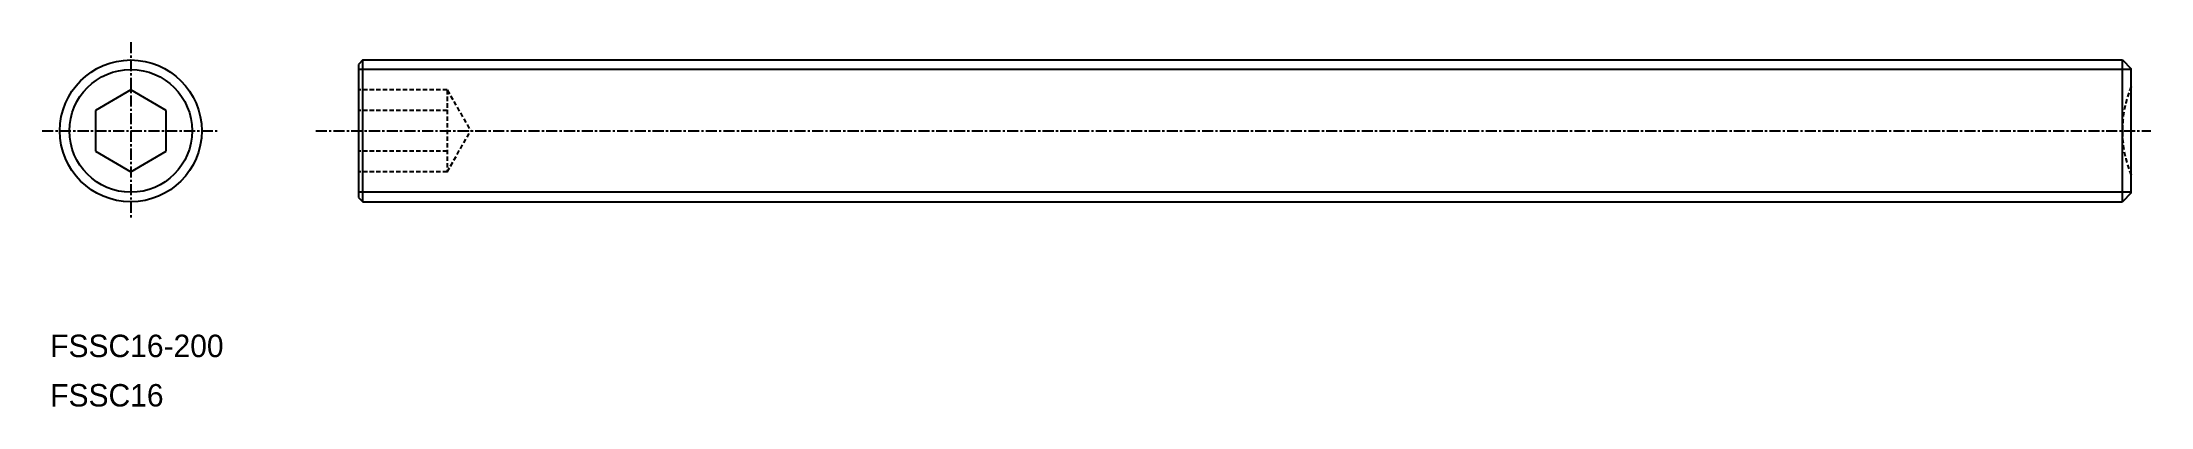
# Model space of a CAD drawing. Extents: x 5 to 243, y 12 to 53.
import ezdxf

# ---------------------------------------------------------------- set-up
doc = ezdxf.new("R2010")
doc.units = 0
doc.linetypes.add('CENTER', pattern=[2, 1.25, -0.25, 0.25, -0.25])
doc.linetypes.add('DASHED', pattern=[0.75, 0.5, -0.25])
doc.layers.get('0').update_dxf_attribs({"linetype": 'CONTINUOUS'})
doc.layers.add('CENTER', color=1, linetype='CENTER')

msp = doc.modelspace()

# ---------------------------------------------------------------- linework, layer by layer
at = {"color": 7, "linetype": 'CONTINUOUS'}
for p, q in [((41.07, 51.24), (40.57, 50.74)), ((40.57, 50.74), (40.57, 35.74)), ((41.07, 35.24), (41.07, 51.24)), ((41.07, 51.24), (239.57, 51.24)), ((239.57, 35.24), (239.57, 51.24)), ((239.57, 51.24), (240.57, 50.24)), ((240.57, 36.24), (240.57, 50.24)), ((14.88, 47.86), (10.88, 45.55)), ((18.88, 45.55), (14.88, 47.86)), ((10.88, 45.55), (10.88, 40.94)), ((18.88, 40.94), (18.88, 45.55)), ((10.88, 40.94), (14.88, 38.63)), ((14.88, 38.63), (18.88, 40.94)), ((40.57, 35.74), (41.07, 35.24)), ((240.57, 36.24), (239.57, 35.24)), ((41.07, 35.24), (239.57, 35.24))]:
    msp.add_line(p, q, dxfattribs=at)
at = {"color": 3, "linetype": 'CONTINUOUS'}
for p, q in [((240.57, 50.16), (40.57, 50.16)), ((240.57, 36.33), (40.57, 36.33))]:
    msp.add_line(p, q, dxfattribs=at)
at = {"color": 3, "linetype": 'DASHED'}
for p, q in [((50.57, 47.86), (40.57, 47.86)), ((50.57, 47.86), (53.23, 43.24)), ((50.57, 47.86), (50.57, 38.63)), ((50.57, 45.55), (40.57, 45.55)), ((50.57, 38.63), (53.23, 43.24)), ((50.57, 40.94), (40.57, 40.94)), ((50.57, 38.63), (40.57, 38.63))]:
    msp.add_line(p, q, dxfattribs=at)
at = {"color": 7, "linetype": 'CONTINUOUS'}
msp.add_circle((14.88, 43.24), 8, dxfattribs=at)
at = {"color": 3, "linetype": 'CONTINUOUS'}
msp.add_circle((14.88, 43.24), 6.92, dxfattribs=at)
at = {"color": 3, "linetype": 'DASHED'}
msp.add_arc((252.57, 43.24), 13, 157.3801, 202.6199, dxfattribs=at)
at = {"layer": 'CENTER', "color": 1, "linetype": 'CENTER'}
for p, q in [((14.88, 53.24), (14.88, 33.24)), ((4.88, 43.24), (24.88, 43.24)), ((35.75, 43.24), (242.78, 43.24))]:
    msp.add_line(p, q, dxfattribs=at)

# ---------------------------------------------------------------- texts
at = {"color": 7, "linetype": 'CONTINUOUS'}
for s, p in [('FSSC16-200', (5.79, 17.73)), ('FSSC16', (5.79, 12.16))]:
    msp.add_text(s, height=2.53, dxfattribs=at).set_placement(p)

doc.saveas('drawing.dxf')
